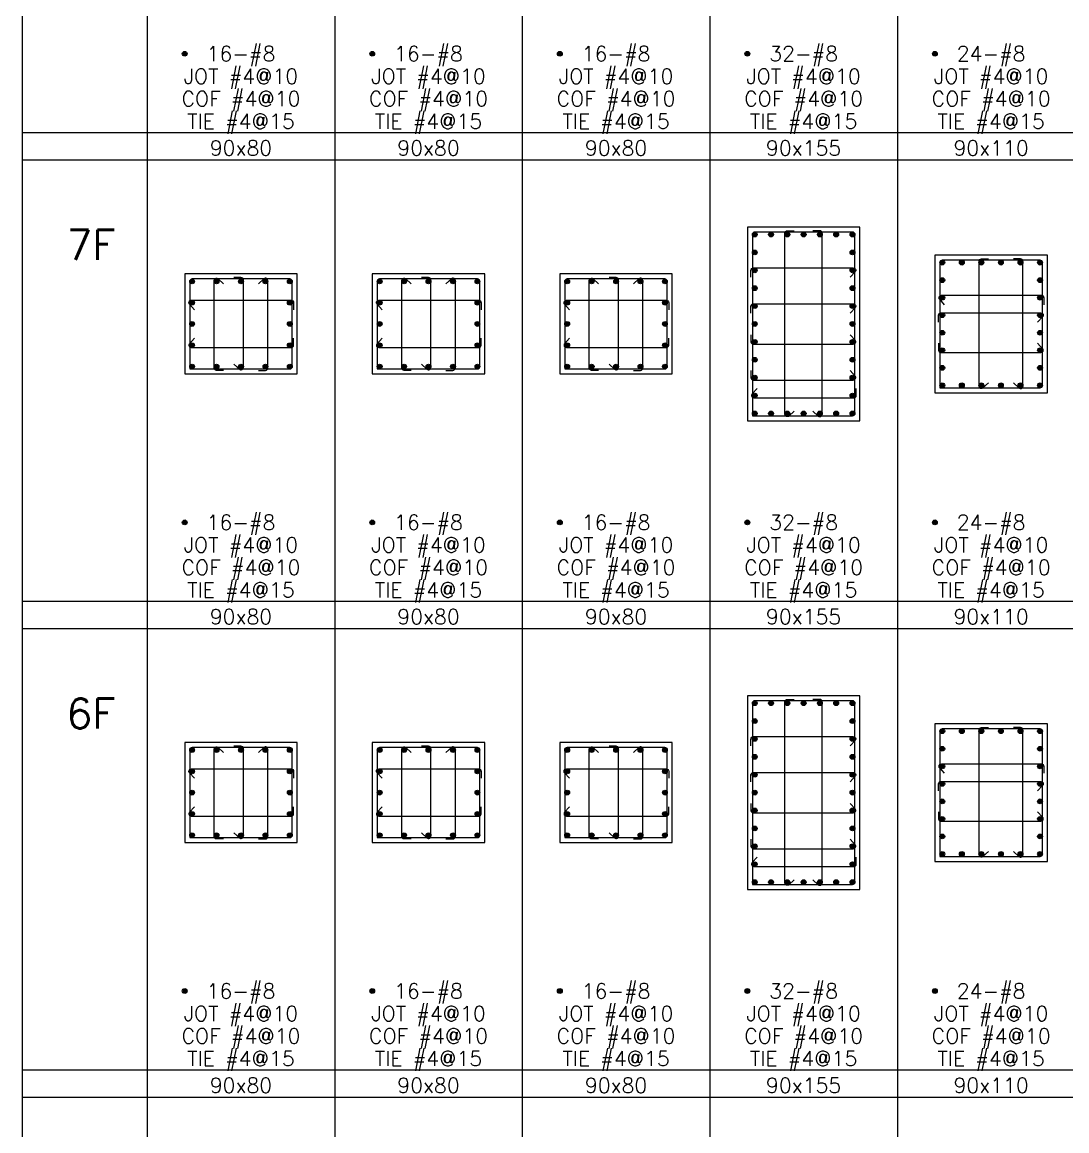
# Model space of a CAD drawing. Header units: millimetres. Extents: x 0 to 31920, y -6088 to 2522.
# Drawn here: x 12783 to 13619, y 826 to 1713 of the extents above; entities that cross this region are included whole.
import ezdxf
from ezdxf.enums import TextEntityAlignment as Align

# ---------------------------------------------------------------- set-up
doc = ezdxf.new("R2010")
doc.units = ezdxf.units.MM
doc.header["$MEASUREMENT"] = 0
for name, color, linetype in [('S-RC', 130, 'Continuous'), ('S-REINF', 6, 'Continuous'), ('S-REINFD', 201, 'Continuous'), ('S-STUD', 1, 'Continuous'), ('S-TEXT', 2, 'Continuous')]:
    doc.layers.add(name, color=color, linetype=linetype)
doc.styles.add('CS4', font='romans.shx', dxfattribs={"width": 0.8, "bigfont": 'lsp.shx'})

msp = doc.modelspace()

# ---------------------------------------------------------------- hatches: boundary and pattern name
at = {"layer": 'S-REINFD'}
h = msp.add_hatch(color=256, dxfattribs=at)
edge = h.paths.add_edge_path()
edge.add_arc((12913, 1688), 1.91, 0, 360)
h = msp.add_hatch(color=256, dxfattribs=at)
edge = h.paths.add_edge_path()
edge.add_arc((13063, 1688), 1.91, 0, 360)
h = msp.add_hatch(color=256, dxfattribs=at)
edge = h.paths.add_edge_path()
edge.add_arc((13213, 1688), 1.91, 0, 360)
h = msp.add_hatch(color=256, dxfattribs=at)
edge = h.paths.add_edge_path()
edge.add_arc((13363, 1688), 1.91, 0, 360)
h = msp.add_hatch(color=256, dxfattribs=at)
edge = h.paths.add_edge_path()
edge.add_arc((13513, 1688), 1.91, 0, 360)
h = msp.add_hatch(color=256, dxfattribs=at)
edge = h.paths.add_edge_path()
edge.add_arc((13368.91, 1543.35), 1.91, 0, 360)
h = msp.add_hatch(color=256, dxfattribs=at)
edge = h.paths.add_edge_path()
edge.add_arc((13381.94, 1543.35), 1.91, 0, 360)
h = msp.add_hatch(color=256, dxfattribs=at)
edge = h.paths.add_edge_path()
edge.add_arc((13394.97, 1543.35), 1.91, 0, 360)
h = msp.add_hatch(color=256, dxfattribs=at)
edge = h.paths.add_edge_path()
edge.add_arc((13408, 1543.35), 1.91, 0, 360)
h = msp.add_hatch(color=256, dxfattribs=at)
edge = h.paths.add_edge_path()
edge.add_arc((13421.03, 1543.35), 1.91, 0, 360)
h = msp.add_hatch(color=256, dxfattribs=at)
edge = h.paths.add_edge_path()
edge.add_arc((13434.06, 1543.35), 1.91, 0, 360)
h = msp.add_hatch(color=256, dxfattribs=at)
edge = h.paths.add_edge_path()
edge.add_arc((13447.09, 1543.35), 1.91, 0, 360)
h = msp.add_hatch(color=256, dxfattribs=at)
edge = h.paths.add_edge_path()
edge.add_arc((13368.91, 1529.03), 1.91, 0, 360)
h = msp.add_hatch(color=256, dxfattribs=at)
edge = h.paths.add_edge_path()
edge.add_arc((13447.09, 1529.03), 1.91, 0, 360)
h = msp.add_hatch(color=256, dxfattribs=at)
edge = h.paths.add_edge_path()
edge.add_arc((13518.91, 1520.85), 1.91, 0, 360)
h = msp.add_hatch(color=256, dxfattribs=at)
edge = h.paths.add_edge_path()
edge.add_arc((13534.54, 1520.85), 1.91, 0, 360)
h = msp.add_hatch(color=256, dxfattribs=at)
edge = h.paths.add_edge_path()
edge.add_arc((13550.18, 1520.85), 1.91, 0, 360)
h = msp.add_hatch(color=256, dxfattribs=at)
edge = h.paths.add_edge_path()
edge.add_arc((13565.82, 1520.85), 1.91, 0, 360)
h = msp.add_hatch(color=256, dxfattribs=at)
edge = h.paths.add_edge_path()
edge.add_arc((13581.46, 1520.85), 1.91, 0, 360)
h = msp.add_hatch(color=256, dxfattribs=at)
edge = h.paths.add_edge_path()
edge.add_arc((13597.09, 1520.85), 1.91, 0, 360)
h = msp.add_hatch(color=256, dxfattribs=at)
edge = h.paths.add_edge_path()
edge.add_arc((13368.91, 1514.71), 1.91, 0, 360)
h = msp.add_hatch(color=256, dxfattribs=at)
edge = h.paths.add_edge_path()
edge.add_arc((13447.09, 1514.71), 1.91, 0, 360)
h = msp.add_hatch(color=256, dxfattribs=at)
edge = h.paths.add_edge_path()
edge.add_arc((13518.91, 1506.82), 1.91, 0, 360)
h = msp.add_hatch(color=256, dxfattribs=at)
edge = h.paths.add_edge_path()
edge.add_arc((13597.09, 1506.82), 1.91, 0, 360)
h = msp.add_hatch(color=256, dxfattribs=at)
edge = h.paths.add_edge_path()
edge.add_arc((12918.91, 1505.85), 1.91, 0, 360)
h = msp.add_hatch(color=256, dxfattribs=at)
edge = h.paths.add_edge_path()
edge.add_arc((12938.45, 1505.85), 1.91, 0, 360)
h = msp.add_hatch(color=256, dxfattribs=at)
edge = h.paths.add_edge_path()
edge.add_arc((12958, 1505.85), 1.91, 0, 360)
h = msp.add_hatch(color=256, dxfattribs=at)
edge = h.paths.add_edge_path()
edge.add_arc((12977.55, 1505.85), 1.91, 0, 360)
h = msp.add_hatch(color=256, dxfattribs=at)
edge = h.paths.add_edge_path()
edge.add_arc((12997.09, 1505.85), 1.91, 0, 360)
h = msp.add_hatch(color=256, dxfattribs=at)
edge = h.paths.add_edge_path()
edge.add_arc((13068.91, 1505.85), 1.91, 0, 360)
h = msp.add_hatch(color=256, dxfattribs=at)
edge = h.paths.add_edge_path()
edge.add_arc((13088.45, 1505.85), 1.91, 0, 360)
h = msp.add_hatch(color=256, dxfattribs=at)
edge = h.paths.add_edge_path()
edge.add_arc((13108, 1505.85), 1.91, 0, 360)
h = msp.add_hatch(color=256, dxfattribs=at)
edge = h.paths.add_edge_path()
edge.add_arc((13127.55, 1505.85), 1.91, 0, 360)
h = msp.add_hatch(color=256, dxfattribs=at)
edge = h.paths.add_edge_path()
edge.add_arc((13147.09, 1505.85), 1.91, 0, 360)
h = msp.add_hatch(color=256, dxfattribs=at)
edge = h.paths.add_edge_path()
edge.add_arc((13218.91, 1505.85), 1.91, 0, 360)
h = msp.add_hatch(color=256, dxfattribs=at)
edge = h.paths.add_edge_path()
edge.add_arc((13238.45, 1505.85), 1.91, 0, 360)
h = msp.add_hatch(color=256, dxfattribs=at)
edge = h.paths.add_edge_path()
edge.add_arc((13258, 1505.85), 1.91, 0, 360)
h = msp.add_hatch(color=256, dxfattribs=at)
edge = h.paths.add_edge_path()
edge.add_arc((13277.55, 1505.85), 1.91, 0, 360)
h = msp.add_hatch(color=256, dxfattribs=at)
edge = h.paths.add_edge_path()
edge.add_arc((13297.09, 1505.85), 1.91, 0, 360)
h = msp.add_hatch(color=256, dxfattribs=at)
edge = h.paths.add_edge_path()
edge.add_arc((13368.91, 1500.39), 1.91, 0, 360)
h = msp.add_hatch(color=256, dxfattribs=at)
edge = h.paths.add_edge_path()
edge.add_arc((13447.09, 1500.39), 1.91, 0, 360)
h = msp.add_hatch(color=256, dxfattribs=at)
edge = h.paths.add_edge_path()
edge.add_arc((12918.91, 1488.8), 1.91, 0, 360)
h = msp.add_hatch(color=256, dxfattribs=at)
edge = h.paths.add_edge_path()
edge.add_arc((12997.09, 1488.8), 1.91, 0, 360)
h = msp.add_hatch(color=256, dxfattribs=at)
edge = h.paths.add_edge_path()
edge.add_arc((13068.91, 1488.8), 1.91, 0, 360)
h = msp.add_hatch(color=256, dxfattribs=at)
edge = h.paths.add_edge_path()
edge.add_arc((13147.09, 1488.8), 1.91, 0, 360)
h = msp.add_hatch(color=256, dxfattribs=at)
edge = h.paths.add_edge_path()
edge.add_arc((13218.91, 1488.8), 1.91, 0, 360)
h = msp.add_hatch(color=256, dxfattribs=at)
edge = h.paths.add_edge_path()
edge.add_arc((13297.09, 1488.8), 1.91, 0, 360)
h = msp.add_hatch(color=256, dxfattribs=at)
edge = h.paths.add_edge_path()
edge.add_arc((13518.91, 1492.79), 1.91, 0, 360)
h = msp.add_hatch(color=256, dxfattribs=at)
edge = h.paths.add_edge_path()
edge.add_arc((13597.09, 1492.79), 1.91, 0, 360)
h = msp.add_hatch(color=256, dxfattribs=at)
edge = h.paths.add_edge_path()
edge.add_arc((13368.91, 1486.07), 1.91, 0, 360)
h = msp.add_hatch(color=256, dxfattribs=at)
edge = h.paths.add_edge_path()
edge.add_arc((13447.09, 1486.07), 1.91, 0, 360)
h = msp.add_hatch(color=256, dxfattribs=at)
edge = h.paths.add_edge_path()
edge.add_arc((12918.91, 1471.75), 1.91, 0, 360)
h = msp.add_hatch(color=256, dxfattribs=at)
edge = h.paths.add_edge_path()
edge.add_arc((12997.09, 1471.75), 1.91, 0, 360)
h = msp.add_hatch(color=256, dxfattribs=at)
edge = h.paths.add_edge_path()
edge.add_arc((13068.91, 1471.75), 1.91, 0, 360)
h = msp.add_hatch(color=256, dxfattribs=at)
edge = h.paths.add_edge_path()
edge.add_arc((13147.09, 1471.75), 1.91, 0, 360)
h = msp.add_hatch(color=256, dxfattribs=at)
edge = h.paths.add_edge_path()
edge.add_arc((13218.91, 1471.75), 1.91, 0, 360)
h = msp.add_hatch(color=256, dxfattribs=at)
edge = h.paths.add_edge_path()
edge.add_arc((13297.09, 1471.75), 1.91, 0, 360)
h = msp.add_hatch(color=256, dxfattribs=at)
edge = h.paths.add_edge_path()
edge.add_arc((13368.91, 1471.75), 1.91, 0, 360)
h = msp.add_hatch(color=256, dxfattribs=at)
edge = h.paths.add_edge_path()
edge.add_arc((13447.09, 1471.75), 1.91, 0, 360)
h = msp.add_hatch(color=256, dxfattribs=at)
edge = h.paths.add_edge_path()
edge.add_arc((13518.91, 1478.76), 1.91, 0, 360)
h = msp.add_hatch(color=256, dxfattribs=at)
edge = h.paths.add_edge_path()
edge.add_arc((13597.09, 1478.76), 1.91, 0, 360)
h = msp.add_hatch(color=256, dxfattribs=at)
edge = h.paths.add_edge_path()
edge.add_arc((13518.91, 1464.74), 1.91, 0, 360)
h = msp.add_hatch(color=256, dxfattribs=at)
edge = h.paths.add_edge_path()
edge.add_arc((13597.09, 1464.74), 1.91, 0, 360)
h = msp.add_hatch(color=256, dxfattribs=at)
edge = h.paths.add_edge_path()
edge.add_arc((12918.91, 1454.7), 1.91, 0, 360)
h = msp.add_hatch(color=256, dxfattribs=at)
edge = h.paths.add_edge_path()
edge.add_arc((12997.09, 1454.7), 1.91, 0, 360)
h = msp.add_hatch(color=256, dxfattribs=at)
edge = h.paths.add_edge_path()
edge.add_arc((13068.91, 1454.7), 1.91, 0, 360)
h = msp.add_hatch(color=256, dxfattribs=at)
edge = h.paths.add_edge_path()
edge.add_arc((13147.09, 1454.7), 1.91, 0, 360)
h = msp.add_hatch(color=256, dxfattribs=at)
edge = h.paths.add_edge_path()
edge.add_arc((13218.91, 1454.7), 1.91, 0, 360)
h = msp.add_hatch(color=256, dxfattribs=at)
edge = h.paths.add_edge_path()
edge.add_arc((13297.09, 1454.7), 1.91, 0, 360)
h = msp.add_hatch(color=256, dxfattribs=at)
edge = h.paths.add_edge_path()
edge.add_arc((13368.91, 1457.43), 1.91, 0, 360)
h = msp.add_hatch(color=256, dxfattribs=at)
edge = h.paths.add_edge_path()
edge.add_arc((13447.09, 1457.43), 1.91, 0, 360)
h = msp.add_hatch(color=256, dxfattribs=at)
edge = h.paths.add_edge_path()
edge.add_arc((13518.91, 1450.71), 1.91, 0, 360)
h = msp.add_hatch(color=256, dxfattribs=at)
edge = h.paths.add_edge_path()
edge.add_arc((13597.09, 1450.71), 1.91, 0, 360)
h = msp.add_hatch(color=256, dxfattribs=at)
edge = h.paths.add_edge_path()
edge.add_arc((12918.91, 1437.65), 1.91, 0, 360)
h = msp.add_hatch(color=256, dxfattribs=at)
edge = h.paths.add_edge_path()
edge.add_arc((12938.45, 1437.65), 1.91, 0, 360)
h = msp.add_hatch(color=256, dxfattribs=at)
edge = h.paths.add_edge_path()
edge.add_arc((12958, 1437.65), 1.91, 0, 360)
h = msp.add_hatch(color=256, dxfattribs=at)
edge = h.paths.add_edge_path()
edge.add_arc((12977.55, 1437.65), 1.91, 0, 360)
h = msp.add_hatch(color=256, dxfattribs=at)
edge = h.paths.add_edge_path()
edge.add_arc((12997.09, 1437.65), 1.91, 0, 360)
h = msp.add_hatch(color=256, dxfattribs=at)
edge = h.paths.add_edge_path()
edge.add_arc((13068.91, 1437.65), 1.91, 0, 360)
h = msp.add_hatch(color=256, dxfattribs=at)
edge = h.paths.add_edge_path()
edge.add_arc((13088.45, 1437.65), 1.91, 0, 360)
h = msp.add_hatch(color=256, dxfattribs=at)
edge = h.paths.add_edge_path()
edge.add_arc((13108, 1437.65), 1.91, 0, 360)
h = msp.add_hatch(color=256, dxfattribs=at)
edge = h.paths.add_edge_path()
edge.add_arc((13127.55, 1437.65), 1.91, 0, 360)
h = msp.add_hatch(color=256, dxfattribs=at)
edge = h.paths.add_edge_path()
edge.add_arc((13147.09, 1437.65), 1.91, 0, 360)
h = msp.add_hatch(color=256, dxfattribs=at)
edge = h.paths.add_edge_path()
edge.add_arc((13218.91, 1437.65), 1.91, 0, 360)
h = msp.add_hatch(color=256, dxfattribs=at)
edge = h.paths.add_edge_path()
edge.add_arc((13238.45, 1437.65), 1.91, 0, 360)
h = msp.add_hatch(color=256, dxfattribs=at)
edge = h.paths.add_edge_path()
edge.add_arc((13258, 1437.65), 1.91, 0, 360)
h = msp.add_hatch(color=256, dxfattribs=at)
edge = h.paths.add_edge_path()
edge.add_arc((13277.55, 1437.65), 1.91, 0, 360)
h = msp.add_hatch(color=256, dxfattribs=at)
edge = h.paths.add_edge_path()
edge.add_arc((13297.09, 1437.65), 1.91, 0, 360)
h = msp.add_hatch(color=256, dxfattribs=at)
edge = h.paths.add_edge_path()
edge.add_arc((13368.91, 1443.11), 1.91, 0, 360)
h = msp.add_hatch(color=256, dxfattribs=at)
edge = h.paths.add_edge_path()
edge.add_arc((13447.09, 1443.11), 1.91, 0, 360)
h = msp.add_hatch(color=256, dxfattribs=at)
edge = h.paths.add_edge_path()
edge.add_arc((13518.91, 1436.68), 1.91, 0, 360)
h = msp.add_hatch(color=256, dxfattribs=at)
edge = h.paths.add_edge_path()
edge.add_arc((13597.09, 1436.68), 1.91, 0, 360)
h = msp.add_hatch(color=256, dxfattribs=at)
edge = h.paths.add_edge_path()
edge.add_arc((13368.91, 1428.79), 1.91, 0, 360)
h = msp.add_hatch(color=256, dxfattribs=at)
edge = h.paths.add_edge_path()
edge.add_arc((13447.09, 1428.79), 1.91, 0, 360)
h = msp.add_hatch(color=256, dxfattribs=at)
edge = h.paths.add_edge_path()
edge.add_arc((13518.91, 1422.65), 1.91, 0, 360)
h = msp.add_hatch(color=256, dxfattribs=at)
edge = h.paths.add_edge_path()
edge.add_arc((13534.54, 1422.65), 1.91, 0, 360)
h = msp.add_hatch(color=256, dxfattribs=at)
edge = h.paths.add_edge_path()
edge.add_arc((13550.18, 1422.65), 1.91, 0, 360)
h = msp.add_hatch(color=256, dxfattribs=at)
edge = h.paths.add_edge_path()
edge.add_arc((13565.82, 1422.65), 1.91, 0, 360)
h = msp.add_hatch(color=256, dxfattribs=at)
edge = h.paths.add_edge_path()
edge.add_arc((13581.46, 1422.65), 1.91, 0, 360)
h = msp.add_hatch(color=256, dxfattribs=at)
edge = h.paths.add_edge_path()
edge.add_arc((13597.09, 1422.65), 1.91, 0, 360)
h = msp.add_hatch(color=256, dxfattribs=at)
edge = h.paths.add_edge_path()
edge.add_arc((13368.91, 1414.47), 1.91, 0, 360)
h = msp.add_hatch(color=256, dxfattribs=at)
edge = h.paths.add_edge_path()
edge.add_arc((13447.09, 1414.47), 1.91, 0, 360)
h = msp.add_hatch(color=256, dxfattribs=at)
edge = h.paths.add_edge_path()
edge.add_arc((13368.91, 1400.15), 1.91, 0, 360)
h = msp.add_hatch(color=256, dxfattribs=at)
edge = h.paths.add_edge_path()
edge.add_arc((13381.94, 1400.15), 1.91, 0, 360)
h = msp.add_hatch(color=256, dxfattribs=at)
edge = h.paths.add_edge_path()
edge.add_arc((13394.97, 1400.15), 1.91, 0, 360)
h = msp.add_hatch(color=256, dxfattribs=at)
edge = h.paths.add_edge_path()
edge.add_arc((13408, 1400.15), 1.91, 0, 360)
h = msp.add_hatch(color=256, dxfattribs=at)
edge = h.paths.add_edge_path()
edge.add_arc((13421.03, 1400.15), 1.91, 0, 360)
h = msp.add_hatch(color=256, dxfattribs=at)
edge = h.paths.add_edge_path()
edge.add_arc((13434.06, 1400.15), 1.91, 0, 360)
h = msp.add_hatch(color=256, dxfattribs=at)
edge = h.paths.add_edge_path()
edge.add_arc((13447.09, 1400.15), 1.91, 0, 360)
h = msp.add_hatch(color=256, dxfattribs=at)
edge = h.paths.add_edge_path()
edge.add_arc((12913, 1313), 1.91, 0, 360)
h = msp.add_hatch(color=256, dxfattribs=at)
edge = h.paths.add_edge_path()
edge.add_arc((13063, 1313), 1.91, 0, 360)
h = msp.add_hatch(color=256, dxfattribs=at)
edge = h.paths.add_edge_path()
edge.add_arc((13213, 1313), 1.91, 0, 360)
h = msp.add_hatch(color=256, dxfattribs=at)
edge = h.paths.add_edge_path()
edge.add_arc((13363, 1313), 1.91, 0, 360)
h = msp.add_hatch(color=256, dxfattribs=at)
edge = h.paths.add_edge_path()
edge.add_arc((13513, 1313), 1.91, 0, 360)
h = msp.add_hatch(color=256, dxfattribs=at)
edge = h.paths.add_edge_path()
edge.add_arc((13368.91, 1168.35), 1.91, 0, 360)
h = msp.add_hatch(color=256, dxfattribs=at)
edge = h.paths.add_edge_path()
edge.add_arc((13381.94, 1168.35), 1.91, 0, 360)
h = msp.add_hatch(color=256, dxfattribs=at)
edge = h.paths.add_edge_path()
edge.add_arc((13394.97, 1168.35), 1.91, 0, 360)
h = msp.add_hatch(color=256, dxfattribs=at)
edge = h.paths.add_edge_path()
edge.add_arc((13408, 1168.35), 1.91, 0, 360)
h = msp.add_hatch(color=256, dxfattribs=at)
edge = h.paths.add_edge_path()
edge.add_arc((13421.03, 1168.35), 1.91, 0, 360)
h = msp.add_hatch(color=256, dxfattribs=at)
edge = h.paths.add_edge_path()
edge.add_arc((13434.06, 1168.35), 1.91, 0, 360)
h = msp.add_hatch(color=256, dxfattribs=at)
edge = h.paths.add_edge_path()
edge.add_arc((13447.09, 1168.35), 1.91, 0, 360)
h = msp.add_hatch(color=256, dxfattribs=at)
edge = h.paths.add_edge_path()
edge.add_arc((13368.91, 1154.03), 1.91, 0, 360)
h = msp.add_hatch(color=256, dxfattribs=at)
edge = h.paths.add_edge_path()
edge.add_arc((13447.09, 1154.03), 1.91, 0, 360)
h = msp.add_hatch(color=256, dxfattribs=at)
edge = h.paths.add_edge_path()
edge.add_arc((13518.91, 1145.85), 1.91, 0, 360)
h = msp.add_hatch(color=256, dxfattribs=at)
edge = h.paths.add_edge_path()
edge.add_arc((13534.54, 1145.85), 1.91, 0, 360)
h = msp.add_hatch(color=256, dxfattribs=at)
edge = h.paths.add_edge_path()
edge.add_arc((13550.18, 1145.85), 1.91, 0, 360)
h = msp.add_hatch(color=256, dxfattribs=at)
edge = h.paths.add_edge_path()
edge.add_arc((13565.82, 1145.85), 1.91, 0, 360)
h = msp.add_hatch(color=256, dxfattribs=at)
edge = h.paths.add_edge_path()
edge.add_arc((13581.46, 1145.85), 1.91, 0, 360)
h = msp.add_hatch(color=256, dxfattribs=at)
edge = h.paths.add_edge_path()
edge.add_arc((13597.09, 1145.85), 1.91, 0, 360)
h = msp.add_hatch(color=256, dxfattribs=at)
edge = h.paths.add_edge_path()
edge.add_arc((13368.91, 1139.71), 1.91, 0, 360)
h = msp.add_hatch(color=256, dxfattribs=at)
edge = h.paths.add_edge_path()
edge.add_arc((13447.09, 1139.71), 1.91, 0, 360)
h = msp.add_hatch(color=256, dxfattribs=at)
edge = h.paths.add_edge_path()
edge.add_arc((12918.91, 1130.85), 1.91, 0, 360)
h = msp.add_hatch(color=256, dxfattribs=at)
edge = h.paths.add_edge_path()
edge.add_arc((12938.45, 1130.85), 1.91, 0, 360)
h = msp.add_hatch(color=256, dxfattribs=at)
edge = h.paths.add_edge_path()
edge.add_arc((12958, 1130.85), 1.91, 0, 360)
h = msp.add_hatch(color=256, dxfattribs=at)
edge = h.paths.add_edge_path()
edge.add_arc((12977.55, 1130.85), 1.91, 0, 360)
h = msp.add_hatch(color=256, dxfattribs=at)
edge = h.paths.add_edge_path()
edge.add_arc((12997.09, 1130.85), 1.91, 0, 360)
h = msp.add_hatch(color=256, dxfattribs=at)
edge = h.paths.add_edge_path()
edge.add_arc((13068.91, 1130.85), 1.91, 0, 360)
h = msp.add_hatch(color=256, dxfattribs=at)
edge = h.paths.add_edge_path()
edge.add_arc((13088.45, 1130.85), 1.91, 0, 360)
h = msp.add_hatch(color=256, dxfattribs=at)
edge = h.paths.add_edge_path()
edge.add_arc((13108, 1130.85), 1.91, 0, 360)
h = msp.add_hatch(color=256, dxfattribs=at)
edge = h.paths.add_edge_path()
edge.add_arc((13127.55, 1130.85), 1.91, 0, 360)
h = msp.add_hatch(color=256, dxfattribs=at)
edge = h.paths.add_edge_path()
edge.add_arc((13147.09, 1130.85), 1.91, 0, 360)
h = msp.add_hatch(color=256, dxfattribs=at)
edge = h.paths.add_edge_path()
edge.add_arc((13218.91, 1130.85), 1.91, 0, 360)
h = msp.add_hatch(color=256, dxfattribs=at)
edge = h.paths.add_edge_path()
edge.add_arc((13238.45, 1130.85), 1.91, 0, 360)
h = msp.add_hatch(color=256, dxfattribs=at)
edge = h.paths.add_edge_path()
edge.add_arc((13258, 1130.85), 1.91, 0, 360)
h = msp.add_hatch(color=256, dxfattribs=at)
edge = h.paths.add_edge_path()
edge.add_arc((13277.55, 1130.85), 1.91, 0, 360)
h = msp.add_hatch(color=256, dxfattribs=at)
edge = h.paths.add_edge_path()
edge.add_arc((13297.09, 1130.85), 1.91, 0, 360)
h = msp.add_hatch(color=256, dxfattribs=at)
edge = h.paths.add_edge_path()
edge.add_arc((13368.91, 1125.39), 1.91, 0, 360)
h = msp.add_hatch(color=256, dxfattribs=at)
edge = h.paths.add_edge_path()
edge.add_arc((13447.09, 1125.39), 1.91, 0, 360)
h = msp.add_hatch(color=256, dxfattribs=at)
edge = h.paths.add_edge_path()
edge.add_arc((13518.91, 1131.82), 1.91, 0, 360)
h = msp.add_hatch(color=256, dxfattribs=at)
edge = h.paths.add_edge_path()
edge.add_arc((13597.09, 1131.82), 1.91, 0, 360)
h = msp.add_hatch(color=256, dxfattribs=at)
edge = h.paths.add_edge_path()
edge.add_arc((13518.91, 1117.79), 1.91, 0, 360)
h = msp.add_hatch(color=256, dxfattribs=at)
edge = h.paths.add_edge_path()
edge.add_arc((13597.09, 1117.79), 1.91, 0, 360)
h = msp.add_hatch(color=256, dxfattribs=at)
edge = h.paths.add_edge_path()
edge.add_arc((12918.91, 1113.8), 1.91, 0, 360)
h = msp.add_hatch(color=256, dxfattribs=at)
edge = h.paths.add_edge_path()
edge.add_arc((12997.09, 1113.8), 1.91, 0, 360)
h = msp.add_hatch(color=256, dxfattribs=at)
edge = h.paths.add_edge_path()
edge.add_arc((13068.91, 1113.8), 1.91, 0, 360)
h = msp.add_hatch(color=256, dxfattribs=at)
edge = h.paths.add_edge_path()
edge.add_arc((13147.09, 1113.8), 1.91, 0, 360)
h = msp.add_hatch(color=256, dxfattribs=at)
edge = h.paths.add_edge_path()
edge.add_arc((13218.91, 1113.8), 1.91, 0, 360)
h = msp.add_hatch(color=256, dxfattribs=at)
edge = h.paths.add_edge_path()
edge.add_arc((13297.09, 1113.8), 1.91, 0, 360)
h = msp.add_hatch(color=256, dxfattribs=at)
edge = h.paths.add_edge_path()
edge.add_arc((13368.91, 1111.07), 1.91, 0, 360)
h = msp.add_hatch(color=256, dxfattribs=at)
edge = h.paths.add_edge_path()
edge.add_arc((13447.09, 1111.07), 1.91, 0, 360)
h = msp.add_hatch(color=256, dxfattribs=at)
edge = h.paths.add_edge_path()
edge.add_arc((13518.91, 1103.76), 1.91, 0, 360)
h = msp.add_hatch(color=256, dxfattribs=at)
edge = h.paths.add_edge_path()
edge.add_arc((13597.09, 1103.76), 1.91, 0, 360)
h = msp.add_hatch(color=256, dxfattribs=at)
edge = h.paths.add_edge_path()
edge.add_arc((12918.91, 1096.75), 1.91, 0, 360)
h = msp.add_hatch(color=256, dxfattribs=at)
edge = h.paths.add_edge_path()
edge.add_arc((12997.09, 1096.75), 1.91, 0, 360)
h = msp.add_hatch(color=256, dxfattribs=at)
edge = h.paths.add_edge_path()
edge.add_arc((13068.91, 1096.75), 1.91, 0, 360)
h = msp.add_hatch(color=256, dxfattribs=at)
edge = h.paths.add_edge_path()
edge.add_arc((13147.09, 1096.75), 1.91, 0, 360)
h = msp.add_hatch(color=256, dxfattribs=at)
edge = h.paths.add_edge_path()
edge.add_arc((13218.91, 1096.75), 1.91, 0, 360)
h = msp.add_hatch(color=256, dxfattribs=at)
edge = h.paths.add_edge_path()
edge.add_arc((13297.09, 1096.75), 1.91, 0, 360)
h = msp.add_hatch(color=256, dxfattribs=at)
edge = h.paths.add_edge_path()
edge.add_arc((13368.91, 1096.75), 1.91, 0, 360)
h = msp.add_hatch(color=256, dxfattribs=at)
edge = h.paths.add_edge_path()
edge.add_arc((13447.09, 1096.75), 1.91, 0, 360)
h = msp.add_hatch(color=256, dxfattribs=at)
edge = h.paths.add_edge_path()
edge.add_arc((13518.91, 1089.74), 1.91, 0, 360)
h = msp.add_hatch(color=256, dxfattribs=at)
edge = h.paths.add_edge_path()
edge.add_arc((13597.09, 1089.74), 1.91, 0, 360)
h = msp.add_hatch(color=256, dxfattribs=at)
edge = h.paths.add_edge_path()
edge.add_arc((13368.91, 1082.43), 1.91, 0, 360)
h = msp.add_hatch(color=256, dxfattribs=at)
edge = h.paths.add_edge_path()
edge.add_arc((13447.09, 1082.43), 1.91, 0, 360)
h = msp.add_hatch(color=256, dxfattribs=at)
edge = h.paths.add_edge_path()
edge.add_arc((12918.91, 1079.7), 1.91, 0, 360)
h = msp.add_hatch(color=256, dxfattribs=at)
edge = h.paths.add_edge_path()
edge.add_arc((12997.09, 1079.7), 1.91, 0, 360)
h = msp.add_hatch(color=256, dxfattribs=at)
edge = h.paths.add_edge_path()
edge.add_arc((13068.91, 1079.7), 1.91, 0, 360)
h = msp.add_hatch(color=256, dxfattribs=at)
edge = h.paths.add_edge_path()
edge.add_arc((13147.09, 1079.7), 1.91, 0, 360)
h = msp.add_hatch(color=256, dxfattribs=at)
edge = h.paths.add_edge_path()
edge.add_arc((13218.91, 1079.7), 1.91, 0, 360)
h = msp.add_hatch(color=256, dxfattribs=at)
edge = h.paths.add_edge_path()
edge.add_arc((13297.09, 1079.7), 1.91, 0, 360)
h = msp.add_hatch(color=256, dxfattribs=at)
edge = h.paths.add_edge_path()
edge.add_arc((13518.91, 1075.71), 1.91, 0, 360)
h = msp.add_hatch(color=256, dxfattribs=at)
edge = h.paths.add_edge_path()
edge.add_arc((13597.09, 1075.71), 1.91, 0, 360)
h = msp.add_hatch(color=256, dxfattribs=at)
edge = h.paths.add_edge_path()
edge.add_arc((12918.91, 1062.65), 1.91, 0, 360)
h = msp.add_hatch(color=256, dxfattribs=at)
edge = h.paths.add_edge_path()
edge.add_arc((12938.45, 1062.65), 1.91, 0, 360)
h = msp.add_hatch(color=256, dxfattribs=at)
edge = h.paths.add_edge_path()
edge.add_arc((12958, 1062.65), 1.91, 0, 360)
h = msp.add_hatch(color=256, dxfattribs=at)
edge = h.paths.add_edge_path()
edge.add_arc((12977.55, 1062.65), 1.91, 0, 360)
h = msp.add_hatch(color=256, dxfattribs=at)
edge = h.paths.add_edge_path()
edge.add_arc((12997.09, 1062.65), 1.91, 0, 360)
h = msp.add_hatch(color=256, dxfattribs=at)
edge = h.paths.add_edge_path()
edge.add_arc((13068.91, 1062.65), 1.91, 0, 360)
h = msp.add_hatch(color=256, dxfattribs=at)
edge = h.paths.add_edge_path()
edge.add_arc((13088.45, 1062.65), 1.91, 0, 360)
h = msp.add_hatch(color=256, dxfattribs=at)
edge = h.paths.add_edge_path()
edge.add_arc((13108, 1062.65), 1.91, 0, 360)
h = msp.add_hatch(color=256, dxfattribs=at)
edge = h.paths.add_edge_path()
edge.add_arc((13127.55, 1062.65), 1.91, 0, 360)
h = msp.add_hatch(color=256, dxfattribs=at)
edge = h.paths.add_edge_path()
edge.add_arc((13147.09, 1062.65), 1.91, 0, 360)
h = msp.add_hatch(color=256, dxfattribs=at)
edge = h.paths.add_edge_path()
edge.add_arc((13218.91, 1062.65), 1.91, 0, 360)
h = msp.add_hatch(color=256, dxfattribs=at)
edge = h.paths.add_edge_path()
edge.add_arc((13238.45, 1062.65), 1.91, 0, 360)
h = msp.add_hatch(color=256, dxfattribs=at)
edge = h.paths.add_edge_path()
edge.add_arc((13258, 1062.65), 1.91, 0, 360)
h = msp.add_hatch(color=256, dxfattribs=at)
edge = h.paths.add_edge_path()
edge.add_arc((13277.55, 1062.65), 1.91, 0, 360)
h = msp.add_hatch(color=256, dxfattribs=at)
edge = h.paths.add_edge_path()
edge.add_arc((13297.09, 1062.65), 1.91, 0, 360)
h = msp.add_hatch(color=256, dxfattribs=at)
edge = h.paths.add_edge_path()
edge.add_arc((13368.91, 1068.11), 1.91, 0, 360)
h = msp.add_hatch(color=256, dxfattribs=at)
edge = h.paths.add_edge_path()
edge.add_arc((13447.09, 1068.11), 1.91, 0, 360)
h = msp.add_hatch(color=256, dxfattribs=at)
edge = h.paths.add_edge_path()
edge.add_arc((13368.91, 1053.79), 1.91, 0, 360)
h = msp.add_hatch(color=256, dxfattribs=at)
edge = h.paths.add_edge_path()
edge.add_arc((13447.09, 1053.79), 1.91, 0, 360)
h = msp.add_hatch(color=256, dxfattribs=at)
edge = h.paths.add_edge_path()
edge.add_arc((13518.91, 1061.68), 1.91, 0, 360)
h = msp.add_hatch(color=256, dxfattribs=at)
edge = h.paths.add_edge_path()
edge.add_arc((13597.09, 1061.68), 1.91, 0, 360)
h = msp.add_hatch(color=256, dxfattribs=at)
edge = h.paths.add_edge_path()
edge.add_arc((13518.91, 1047.65), 1.91, 0, 360)
h = msp.add_hatch(color=256, dxfattribs=at)
edge = h.paths.add_edge_path()
edge.add_arc((13534.54, 1047.65), 1.91, 0, 360)
h = msp.add_hatch(color=256, dxfattribs=at)
edge = h.paths.add_edge_path()
edge.add_arc((13550.18, 1047.65), 1.91, 0, 360)
h = msp.add_hatch(color=256, dxfattribs=at)
edge = h.paths.add_edge_path()
edge.add_arc((13565.82, 1047.65), 1.91, 0, 360)
h = msp.add_hatch(color=256, dxfattribs=at)
edge = h.paths.add_edge_path()
edge.add_arc((13581.46, 1047.65), 1.91, 0, 360)
h = msp.add_hatch(color=256, dxfattribs=at)
edge = h.paths.add_edge_path()
edge.add_arc((13597.09, 1047.65), 1.91, 0, 360)
h = msp.add_hatch(color=256, dxfattribs=at)
edge = h.paths.add_edge_path()
edge.add_arc((13368.91, 1039.47), 1.91, 0, 360)
h = msp.add_hatch(color=256, dxfattribs=at)
edge = h.paths.add_edge_path()
edge.add_arc((13447.09, 1039.47), 1.91, 0, 360)
h = msp.add_hatch(color=256, dxfattribs=at)
edge = h.paths.add_edge_path()
edge.add_arc((13368.91, 1025.15), 1.91, 0, 360)
h = msp.add_hatch(color=256, dxfattribs=at)
edge = h.paths.add_edge_path()
edge.add_arc((13381.94, 1025.15), 1.91, 0, 360)
h = msp.add_hatch(color=256, dxfattribs=at)
edge = h.paths.add_edge_path()
edge.add_arc((13394.97, 1025.15), 1.91, 0, 360)
h = msp.add_hatch(color=256, dxfattribs=at)
edge = h.paths.add_edge_path()
edge.add_arc((13408, 1025.15), 1.91, 0, 360)
h = msp.add_hatch(color=256, dxfattribs=at)
edge = h.paths.add_edge_path()
edge.add_arc((13421.03, 1025.15), 1.91, 0, 360)
h = msp.add_hatch(color=256, dxfattribs=at)
edge = h.paths.add_edge_path()
edge.add_arc((13434.06, 1025.15), 1.91, 0, 360)
h = msp.add_hatch(color=256, dxfattribs=at)
edge = h.paths.add_edge_path()
edge.add_arc((13447.09, 1025.15), 1.91, 0, 360)
h = msp.add_hatch(color=256, dxfattribs=at)
edge = h.paths.add_edge_path()
edge.add_arc((12913, 938), 1.91, 0, 360)
h = msp.add_hatch(color=256, dxfattribs=at)
edge = h.paths.add_edge_path()
edge.add_arc((13063, 938), 1.91, 0, 360)
h = msp.add_hatch(color=256, dxfattribs=at)
edge = h.paths.add_edge_path()
edge.add_arc((13213, 938), 1.91, 0, 360)
h = msp.add_hatch(color=256, dxfattribs=at)
edge = h.paths.add_edge_path()
edge.add_arc((13363, 938), 1.91, 0, 360)
h = msp.add_hatch(color=256, dxfattribs=at)
edge = h.paths.add_edge_path()
edge.add_arc((13513, 938), 1.91, 0, 360)

# ---------------------------------------------------------------- linework, layer by layer
at = {"layer": 'S-RC'}
for points in [[(13363, 1394.25), (13453, 1394.25), (13453, 1549.25), (13363, 1549.25), (13363, 1394.25)], [(13513, 1416.75), (13603, 1416.75), (13603, 1526.75), (13513, 1526.75), (13513, 1416.75)], [(12913, 1431.75), (13003, 1431.75), (13003, 1511.75), (12913, 1511.75), (12913, 1431.75)], [(13063, 1431.75), (13153, 1431.75), (13153, 1511.75), (13063, 1511.75), (13063, 1431.75)], [(13213, 1431.75), (13303, 1431.75), (13303, 1511.75), (13213, 1511.75), (13213, 1431.75)], [(13363, 1019.25), (13453, 1019.25), (13453, 1174.25), (13363, 1174.25), (13363, 1019.25)], [(13513, 1041.75), (13603, 1041.75), (13603, 1151.75), (13513, 1151.75), (13513, 1041.75)], [(12913, 1056.75), (13003, 1056.75), (13003, 1136.75), (12913, 1136.75), (12913, 1056.75)], [(13063, 1056.75), (13153, 1056.75), (13153, 1136.75), (13063, 1136.75), (13063, 1056.75)], [(13213, 1056.75), (13303, 1056.75), (13303, 1136.75), (13213, 1136.75), (13213, 1056.75)]]:
    msp.add_lwpolyline(points, dxfattribs=at)
at = {"layer": 'S-REINF', "color": 2}
for points in [[(13367, 1398.25), (13447.1, 1398.25, 0.414214), (13449, 1400.15), (13449, 1543.35, 0.414214), (13447.1, 1545.25), (13368.9, 1545.25, 0.414214), (13367, 1543.35), (13367, 1398.25)], [(13400.56, 1402.06), (13396.25, 1398.09, -0.653352), (13393.06, 1399.49), (13393.06, 1544.44, -0.414214), (13394.96, 1546.35), (13400.56, 1546.35)], [(13415.44, 1402.06), (13419.75, 1398.09, 0.653352), (13422.94, 1399.49), (13422.94, 1544.44, 0.414214), (13421.04, 1546.35), (13415.44, 1546.35)], [(13517, 1420.75), (13597.1, 1420.75, 0.414214), (13599, 1422.65), (13599, 1520.85, 0.414214), (13597.1, 1522.75), (13518.9, 1522.75, 0.414214), (13517, 1520.85), (13517, 1420.75)], [(13555.78, 1424.56), (13551.46, 1420.59, -0.653352), (13548.28, 1421.99), (13548.28, 1521.94, -0.414214), (13550.18, 1523.85), (13555.78, 1523.85)], [(13575.86, 1424.56), (13580.18, 1420.59, 0.653352), (13583.36, 1421.99), (13583.36, 1521.94, 0.414214), (13581.46, 1523.85), (13575.86, 1523.85)], [(12944.05, 1434.65), (12938.45, 1434.65, -0.414214), (12936.55, 1436.56), (12936.55, 1506.51, -0.653352), (12939.73, 1507.91), (12944.05, 1503.94)], [(12952.41, 1439.56), (12956.72, 1435.59, 0.653352), (12959.91, 1436.99), (12959.91, 1506.94, 0.414214), (12958, 1508.85), (12952.41, 1508.85)], [(12971.95, 1434.65), (12977.55, 1434.65, 0.414214), (12979.45, 1436.56), (12979.45, 1506.51, 0.653352), (12976.27, 1507.91), (12971.95, 1503.94)], [(13094.05, 1434.65), (13088.45, 1434.65, -0.414214), (13086.55, 1436.56), (13086.55, 1506.51, -0.653352), (13089.73, 1507.91), (13094.05, 1503.94)], [(13102.41, 1439.56), (13106.72, 1435.59, 0.653352), (13109.91, 1436.99), (13109.91, 1506.94, 0.414214), (13108, 1508.85), (13102.41, 1508.85)], [(13121.95, 1434.65), (13127.55, 1434.65, 0.414214), (13129.45, 1436.56), (13129.45, 1506.51, 0.653352), (13126.27, 1507.91), (13121.95, 1503.94)], [(13244.05, 1434.65), (13238.45, 1434.65, -0.414214), (13236.55, 1436.56), (13236.55, 1506.51, -0.653352), (13239.73, 1507.91), (13244.05, 1503.94)], [(13252.41, 1439.56), (13256.72, 1435.59, 0.653352), (13259.91, 1436.99), (13259.91, 1506.94, 0.414214), (13258, 1508.85), (13252.41, 1508.85)], [(13271.95, 1434.65), (13277.55, 1434.65, 0.414214), (13279.45, 1436.56), (13279.45, 1506.51, 0.653352), (13276.27, 1507.91), (13271.95, 1503.94)], [(13365.91, 1509.11), (13365.91, 1514.71, -0.414214), (13367.81, 1516.61), (13447.76, 1516.61, -0.653352), (13449.16, 1513.43), (13445.19, 1509.11)], [(12917, 1435.75), (12997.1, 1435.75, 0.414214), (12999, 1437.65), (12999, 1505.85, 0.414214), (12997.1, 1507.75), (12918.9, 1507.75, 0.414214), (12917, 1505.85), (12917, 1435.75)], [(13067, 1435.75), (13147.1, 1435.75, 0.414214), (13149, 1437.65), (13149, 1505.85, 0.414214), (13147.1, 1507.75), (13068.9, 1507.75, 0.414214), (13067, 1505.85), (13067, 1435.75)], [(13217, 1435.75), (13297.1, 1435.75, 0.414214), (13299, 1437.65), (13299, 1505.85, 0.414214), (13297.1, 1507.75), (13218.9, 1507.75, 0.414214), (13217, 1505.85), (13217, 1435.75)], [(12920.81, 1483.2), (12916.84, 1487.52, -0.653352), (12918.24, 1490.7), (12998.19, 1490.7, -0.414214), (13000.09, 1488.8), (13000.09, 1483.2)], [(13070.81, 1483.2), (13066.84, 1487.52, -0.653352), (13068.24, 1490.7), (13148.19, 1490.7, -0.414214), (13150.09, 1488.8), (13150.09, 1483.2)], [(13220.81, 1483.2), (13216.84, 1487.52, -0.653352), (13218.24, 1490.7), (13298.19, 1490.7, -0.414214), (13300.09, 1488.8), (13300.09, 1483.2)], [(13520.81, 1487.2), (13516.84, 1491.51, -0.653352), (13518.24, 1494.7), (13598.19, 1494.7, -0.414214), (13600.09, 1492.8), (13600.09, 1487.2)], [(13365.91, 1480.47), (13365.91, 1486.07, -0.414214), (13367.81, 1487.97), (13447.76, 1487.97, -0.653352), (13449.16, 1484.79), (13445.19, 1480.47)], [(13515.91, 1473.17), (13515.91, 1478.77, -0.414214), (13517.81, 1480.67), (13597.76, 1480.67, -0.653352), (13599.16, 1477.48), (13595.19, 1473.17)], [(12920.81, 1460.3), (12916.84, 1455.98, 0.653352), (12918.24, 1452.8), (12998.19, 1452.8, 0.414214), (13000.09, 1454.7), (13000.09, 1460.3)], [(13070.81, 1460.3), (13066.84, 1455.98, 0.653352), (13068.24, 1452.8), (13148.19, 1452.8, 0.414214), (13150.09, 1454.7), (13150.09, 1460.3)], [(13220.81, 1460.3), (13216.84, 1455.98, 0.653352), (13218.24, 1452.8), (13298.19, 1452.8, 0.414214), (13300.09, 1454.7), (13300.09, 1460.3)], [(13365.91, 1463.03), (13365.91, 1457.43, 0.414214), (13367.81, 1455.53), (13447.76, 1455.53, 0.653352), (13449.16, 1458.71), (13445.19, 1463.03)], [(13515.91, 1456.3), (13515.91, 1450.7, 0.414214), (13517.81, 1448.8), (13597.76, 1448.8, 0.653352), (13599.16, 1451.99), (13595.19, 1456.3)], [(13365.91, 1434.39), (13365.91, 1428.79, 0.414214), (13367.81, 1426.89), (13447.76, 1426.89, 0.653352), (13449.16, 1430.07), (13445.19, 1434.39)], [(13370.81, 1420.07), (13366.84, 1415.76, 0.653352), (13368.24, 1412.57), (13448.19, 1412.57, 0.414214), (13450.09, 1414.47), (13450.09, 1420.07)], [(13400.56, 1027.06), (13396.25, 1023.09, -0.653352), (13393.06, 1024.49), (13393.06, 1169.44, -0.414214), (13394.96, 1171.35), (13400.56, 1171.35)], [(13415.44, 1027.06), (13419.75, 1023.09, 0.653352), (13422.94, 1024.49), (13422.94, 1169.44, 0.414214), (13421.04, 1171.35), (13415.44, 1171.35)], [(13367, 1023.25), (13447.1, 1023.25, 0.414214), (13449, 1025.15), (13449, 1168.35, 0.414214), (13447.1, 1170.25), (13368.9, 1170.25, 0.414214), (13367, 1168.35), (13367, 1023.25)], [(13517, 1045.75), (13597.1, 1045.75, 0.414214), (13599, 1047.65), (13599, 1145.85, 0.414214), (13597.1, 1147.75), (13518.9, 1147.75, 0.414214), (13517, 1145.85), (13517, 1045.75)], [(13555.78, 1049.56), (13551.46, 1045.59, -0.653352), (13548.28, 1046.99), (13548.28, 1146.94, -0.414214), (13550.18, 1148.85), (13555.78, 1148.85)], [(13575.86, 1049.56), (13580.18, 1045.59, 0.653352), (13583.36, 1046.99), (13583.36, 1146.94, 0.414214), (13581.46, 1148.85), (13575.86, 1148.85)], [(13365.91, 1134.11), (13365.91, 1139.71, -0.414214), (13367.81, 1141.61), (13447.76, 1141.61, -0.653352), (13449.16, 1138.43), (13445.19, 1134.11)], [(12917, 1060.75), (12997.1, 1060.75, 0.414214), (12999, 1062.65), (12999, 1130.85, 0.414214), (12997.1, 1132.75), (12918.9, 1132.75, 0.414214), (12917, 1130.85), (12917, 1060.75)], [(12944.05, 1059.65), (12938.45, 1059.65, -0.414214), (12936.55, 1061.56), (12936.55, 1131.51, -0.653352), (12939.73, 1132.91), (12944.05, 1128.94)], [(12952.41, 1064.56), (12956.72, 1060.59, 0.653352), (12959.91, 1061.99), (12959.91, 1131.94, 0.414214), (12958, 1133.85), (12952.41, 1133.85)], [(12971.95, 1059.65), (12977.55, 1059.65, 0.414214), (12979.45, 1061.56), (12979.45, 1131.51, 0.653352), (12976.27, 1132.91), (12971.95, 1128.94)], [(13067, 1060.75), (13147.1, 1060.75, 0.414214), (13149, 1062.65), (13149, 1130.85, 0.414214), (13147.1, 1132.75), (13068.9, 1132.75, 0.414214), (13067, 1130.85), (13067, 1060.75)], [(13094.05, 1059.65), (13088.45, 1059.65, -0.414214), (13086.55, 1061.56), (13086.55, 1131.51, -0.653352), (13089.73, 1132.91), (13094.05, 1128.94)], [(13102.41, 1064.56), (13106.72, 1060.59, 0.653352), (13109.91, 1061.99), (13109.91, 1131.94, 0.414214), (13108, 1133.85), (13102.41, 1133.85)], [(13121.95, 1059.65), (13127.55, 1059.65, 0.414214), (13129.45, 1061.56), (13129.45, 1131.51, 0.653352), (13126.27, 1132.91), (13121.95, 1128.94)], [(13217, 1060.75), (13297.1, 1060.75, 0.414214), (13299, 1062.65), (13299, 1130.85, 0.414214), (13297.1, 1132.75), (13218.9, 1132.75, 0.414214), (13217, 1130.85), (13217, 1060.75)], [(13244.05, 1059.65), (13238.45, 1059.65, -0.414214), (13236.55, 1061.56), (13236.55, 1131.51, -0.653352), (13239.73, 1132.91), (13244.05, 1128.94)], [(13252.41, 1064.56), (13256.72, 1060.59, 0.653352), (13259.91, 1061.99), (13259.91, 1131.94, 0.414214), (13258, 1133.85), (13252.41, 1133.85)], [(13271.95, 1059.65), (13277.55, 1059.65, 0.414214), (13279.45, 1061.56), (13279.45, 1131.51, 0.653352), (13276.27, 1132.91), (13271.95, 1128.94)], [(13520.81, 1112.2), (13516.84, 1116.51, -0.653352), (13518.24, 1119.7), (13598.19, 1119.7, -0.414214), (13600.09, 1117.8), (13600.09, 1112.2)], [(12920.81, 1108.2), (12916.84, 1112.52, -0.653352), (12918.24, 1115.7), (12998.19, 1115.7, -0.414214), (13000.09, 1113.8), (13000.09, 1108.2)], [(13070.81, 1108.2), (13066.84, 1112.52, -0.653352), (13068.24, 1115.7), (13148.19, 1115.7, -0.414214), (13150.09, 1113.8), (13150.09, 1108.2)], [(13220.81, 1108.2), (13216.84, 1112.52, -0.653352), (13218.24, 1115.7), (13298.19, 1115.7, -0.414214), (13300.09, 1113.8), (13300.09, 1108.2)], [(13365.91, 1105.47), (13365.91, 1111.07, -0.414214), (13367.81, 1112.97), (13447.76, 1112.97, -0.653352), (13449.16, 1109.79), (13445.19, 1105.47)], [(13515.91, 1098.17), (13515.91, 1103.77, -0.414214), (13517.81, 1105.67), (13597.76, 1105.67, -0.653352), (13599.16, 1102.48), (13595.19, 1098.17)], [(12920.81, 1085.3), (12916.84, 1080.98, 0.653352), (12918.24, 1077.8), (12998.19, 1077.8, 0.414214), (13000.09, 1079.7), (13000.09, 1085.3)], [(13070.81, 1085.3), (13066.84, 1080.98, 0.653352), (13068.24, 1077.8), (13148.19, 1077.8, 0.414214), (13150.09, 1079.7), (13150.09, 1085.3)], [(13220.81, 1085.3), (13216.84, 1080.98, 0.653352), (13218.24, 1077.8), (13298.19, 1077.8, 0.414214), (13300.09, 1079.7), (13300.09, 1085.3)], [(13365.91, 1088.03), (13365.91, 1082.43, 0.414214), (13367.81, 1080.53), (13447.76, 1080.53, 0.653352), (13449.16, 1083.71), (13445.19, 1088.03)], [(13515.91, 1081.3), (13515.91, 1075.7, 0.414214), (13517.81, 1073.8), (13597.76, 1073.8, 0.653352), (13599.16, 1076.99), (13595.19, 1081.3)], [(13365.91, 1059.39), (13365.91, 1053.79, 0.414214), (13367.81, 1051.89), (13447.76, 1051.89, 0.653352), (13449.16, 1055.07), (13445.19, 1059.39)], [(13370.81, 1045.07), (13366.84, 1040.76, 0.653352), (13368.24, 1037.57), (13448.19, 1037.57, 0.414214), (13450.09, 1039.47), (13450.09, 1045.07)]]:
    msp.add_lwpolyline(points, format="xyb", dxfattribs=at)
at = {"layer": 'S-REINFD'}
for centre in [(12913, 1688), (13063, 1688), (13213, 1688), (13363, 1688), (13513, 1688), (13368.91, 1543.35), (13381.94, 1543.35), (13394.97, 1543.35), (13408, 1543.35), (13421.03, 1543.35), (13434.06, 1543.35), (13447.09, 1543.35), (13368.91, 1529.03), (13447.09, 1529.03), (13518.91, 1520.85), (13534.54, 1520.85), (13550.18, 1520.85), (13565.82, 1520.85), (13581.46, 1520.85), (13597.09, 1520.85), (13368.91, 1514.71), (13447.09, 1514.71), (13518.91, 1506.82), (13597.09, 1506.82), (12918.91, 1505.85), (12938.45, 1505.85), (12958, 1505.85), (12977.55, 1505.85), (12997.09, 1505.85), (13068.91, 1505.85), (13088.45, 1505.85), (13108, 1505.85), (13127.55, 1505.85), (13147.09, 1505.85), (13218.91, 1505.85), (13238.45, 1505.85), (13258, 1505.85), (13277.55, 1505.85), (13297.09, 1505.85), (13368.91, 1500.39), (13447.09, 1500.39), (12918.91, 1488.8), (12997.09, 1488.8), (13068.91, 1488.8), (13147.09, 1488.8), (13218.91, 1488.8), (13297.09, 1488.8), (13518.91, 1492.79), (13597.09, 1492.79), (13368.91, 1486.07), (13447.09, 1486.07), (12918.91, 1471.75), (12997.09, 1471.75), (13068.91, 1471.75), (13147.09, 1471.75), (13218.91, 1471.75), (13297.09, 1471.75), (13368.91, 1471.75), (13447.09, 1471.75), (13518.91, 1478.76), (13597.09, 1478.76), (13518.91, 1464.74), (13597.09, 1464.74), (12918.91, 1454.7), (12997.09, 1454.7), (13068.91, 1454.7), (13147.09, 1454.7), (13218.91, 1454.7), (13297.09, 1454.7), (13368.91, 1457.43), (13447.09, 1457.43), (13518.91, 1450.71), (13597.09, 1450.71), (12918.91, 1437.65), (12938.45, 1437.65), (12958, 1437.65), (12977.55, 1437.65), (12997.09, 1437.65), (13068.91, 1437.65), (13088.45, 1437.65), (13108, 1437.65), (13127.55, 1437.65), (13147.09, 1437.65), (13218.91, 1437.65), (13238.45, 1437.65), (13258, 1437.65), (13277.55, 1437.65), (13297.09, 1437.65), (13368.91, 1443.11), (13447.09, 1443.11), (13518.91, 1436.68), (13597.09, 1436.68), (13368.91, 1428.79), (13447.09, 1428.79), (13518.91, 1422.65), (13534.54, 1422.65), (13550.18, 1422.65), (13565.82, 1422.65), (13581.46, 1422.65), (13597.09, 1422.65), (13368.91, 1414.47), (13447.09, 1414.47), (13368.91, 1400.15), (13381.94, 1400.15), (13394.97, 1400.15), (13408, 1400.15), (13421.03, 1400.15), (13434.06, 1400.15), (13447.09, 1400.15), (12913, 1313), (13063, 1313), (13213, 1313), (13363, 1313), (13513, 1313), (13368.91, 1168.35), (13381.94, 1168.35), (13394.97, 1168.35), (13408, 1168.35), (13421.03, 1168.35), (13434.06, 1168.35), (13447.09, 1168.35), (13368.91, 1154.03), (13447.09, 1154.03), (13518.91, 1145.85), (13534.54, 1145.85), (13550.18, 1145.85), (13565.82, 1145.85), (13581.46, 1145.85), (13597.09, 1145.85), (13368.91, 1139.71), (13447.09, 1139.71), (12918.91, 1130.85), (12938.45, 1130.85), (12958, 1130.85), (12977.55, 1130.85), (12997.09, 1130.85), (13068.91, 1130.85), (13088.45, 1130.85), (13108, 1130.85), (13127.55, 1130.85), (13147.09, 1130.85), (13218.91, 1130.85), (13238.45, 1130.85), (13258, 1130.85), (13277.55, 1130.85), (13297.09, 1130.85), (13368.91, 1125.39), (13447.09, 1125.39), (13518.91, 1131.82), (13597.09, 1131.82), (13518.91, 1117.79), (13597.09, 1117.79), (12918.91, 1113.8), (12997.09, 1113.8), (13068.91, 1113.8), (13147.09, 1113.8), (13218.91, 1113.8), (13297.09, 1113.8), (13368.91, 1111.07), (13447.09, 1111.07), (13518.91, 1103.76), (13597.09, 1103.76), (12918.91, 1096.75), (12997.09, 1096.75), (13068.91, 1096.75), (13147.09, 1096.75), (13218.91, 1096.75), (13297.09, 1096.75), (13368.91, 1096.75), (13447.09, 1096.75), (13518.91, 1089.74), (13597.09, 1089.74), (13368.91, 1082.43), (13447.09, 1082.43), (12918.91, 1079.7), (12997.09, 1079.7), (13068.91, 1079.7), (13147.09, 1079.7), (13218.91, 1079.7), (13297.09, 1079.7), (13518.91, 1075.71), (13597.09, 1075.71), (12918.91, 1062.65), (12938.45, 1062.65), (12958, 1062.65), (12977.55, 1062.65), (12997.09, 1062.65), (13068.91, 1062.65), (13088.45, 1062.65), (13108, 1062.65), (13127.55, 1062.65), (13147.09, 1062.65), (13218.91, 1062.65), (13238.45, 1062.65), (13258, 1062.65), (13277.55, 1062.65), (13297.09, 1062.65), (13368.91, 1068.11), (13447.09, 1068.11), (13368.91, 1053.79), (13447.09, 1053.79), (13518.91, 1061.68), (13597.09, 1061.68), (13518.91, 1047.65), (13534.54, 1047.65), (13550.18, 1047.65), (13565.82, 1047.65), (13581.46, 1047.65), (13597.09, 1047.65), (13368.91, 1039.47), (13447.09, 1039.47), (13368.91, 1025.15), (13381.94, 1025.15), (13394.97, 1025.15), (13408, 1025.15), (13421.03, 1025.15), (13434.06, 1025.15), (13447.09, 1025.15), (12913, 938), (13063, 938), (13213, 938), (13363, 938), (13513, 938)]:
    msp.add_circle(centre, 1.91, dxfattribs=at)
at = {"layer": 'S-STUD'}
for p, q in [((12783, 2014), (12783, 103)), ((12883, 2014), (12883, 103)), ((13033, 2014), (13033, 103)), ((13183, 2014), (13183, 103)), ((13333, 2014), (13333, 103)), ((13483, 2014), (13483, 103)), ((12783, 1625), (15788, 1625)), ((12783, 1603), (15788, 1603)), ((12783, 1250), (15788, 1250)), ((12783, 1228), (15788, 1228)), ((12783, 875), (15788, 875)), ((12783, 853), (15788, 853))]:
    msp.add_line(p, q, dxfattribs=at)

# ---------------------------------------------------------------- texts
at = {"layer": 'S-TEXT', "style": 'CS4'}
for s, height, p in [('16-#8', 12, (12958, 1682)), ('16-#8', 12, (13108, 1682)), ('16-#8', 12, (13258, 1682)), ('32-#8', 12, (13408, 1682)), ('24-#8', 12, (13558, 1682)), ('JOT #4@10', 12, (12958, 1664)), ('JOT #4@10', 12, (13108, 1664)), ('JOT #4@10', 12, (13258, 1664)), ('JOT #4@10', 12, (13408, 1664)), ('JOT #4@10', 12, (13558, 1664)), ('COF #4@10', 12, (12958, 1646)), ('COF #4@10', 12, (13108, 1646)), ('COF #4@10', 12, (13258, 1646)), ('COF #4@10', 12, (13408, 1646)), ('COF #4@10', 12, (13558, 1646)), ('TIE #4@15', 12, (12958, 1628)), ('TIE #4@15', 12, (13108, 1628)), ('TIE #4@15', 12, (13258, 1628)), ('TIE #4@15', 12, (13408, 1628)), ('TIE #4@15', 12, (13558, 1628)), ('90x80', 12, (12958, 1606.5)), ('90x80', 12, (13108, 1606.5)), ('90x80', 12, (13258, 1606.5)), ('90x155', 12, (13408, 1606.5)), ('90x110', 12, (13558, 1606.5)), ('7F', 24, (12838, 1523)), ('16-#8', 12, (12958, 1307)), ('16-#8', 12, (13108, 1307)), ('16-#8', 12, (13258, 1307)), ('32-#8', 12, (13408, 1307)), ('24-#8', 12, (13558, 1307)), ('JOT #4@10', 12, (12958, 1289)), ('JOT #4@10', 12, (13108, 1289)), ('JOT #4@10', 12, (13258, 1289)), ('JOT #4@10', 12, (13408, 1289)), ('JOT #4@10', 12, (13558, 1289)), ('COF #4@10', 12, (12958, 1271)), ('COF #4@10', 12, (13108, 1271)), ('COF #4@10', 12, (13258, 1271)), ('COF #4@10', 12, (13408, 1271)), ('COF #4@10', 12, (13558, 1271)), ('TIE #4@15', 12, (12958, 1253)), ('TIE #4@15', 12, (13108, 1253)), ('TIE #4@15', 12, (13258, 1253)), ('TIE #4@15', 12, (13408, 1253)), ('TIE #4@15', 12, (13558, 1253)), ('90x80', 12, (12958, 1231.5)), ('90x80', 12, (13108, 1231.5)), ('90x80', 12, (13258, 1231.5)), ('90x155', 12, (13408, 1231.5)), ('90x110', 12, (13558, 1231.5)), ('6F', 24, (12838, 1148)), ('16-#8', 12, (12958, 932)), ('16-#8', 12, (13108, 932)), ('16-#8', 12, (13258, 932)), ('32-#8', 12, (13408, 932)), ('24-#8', 12, (13558, 932)), ('JOT #4@10', 12, (12958, 914)), ('JOT #4@10', 12, (13108, 914)), ('JOT #4@10', 12, (13258, 914)), ('JOT #4@10', 12, (13408, 914)), ('JOT #4@10', 12, (13558, 914)), ('COF #4@10', 12, (12958, 896)), ('COF #4@10', 12, (13108, 896)), ('COF #4@10', 12, (13258, 896)), ('COF #4@10', 12, (13408, 896)), ('COF #4@10', 12, (13558, 896)), ('TIE #4@15', 12, (12958, 878)), ('TIE #4@15', 12, (13108, 878)), ('TIE #4@15', 12, (13258, 878)), ('TIE #4@15', 12, (13408, 878)), ('TIE #4@15', 12, (13558, 878)), ('90x80', 12, (12958, 856.5)), ('90x80', 12, (13108, 856.5)), ('90x80', 12, (13258, 856.5)), ('90x155', 12, (13408, 856.5)), ('90x110', 12, (13558, 856.5))]:
    msp.add_text(s, height=height, dxfattribs=at).set_placement(p, align=Align.CENTER)

doc.saveas('drawing.dxf')
